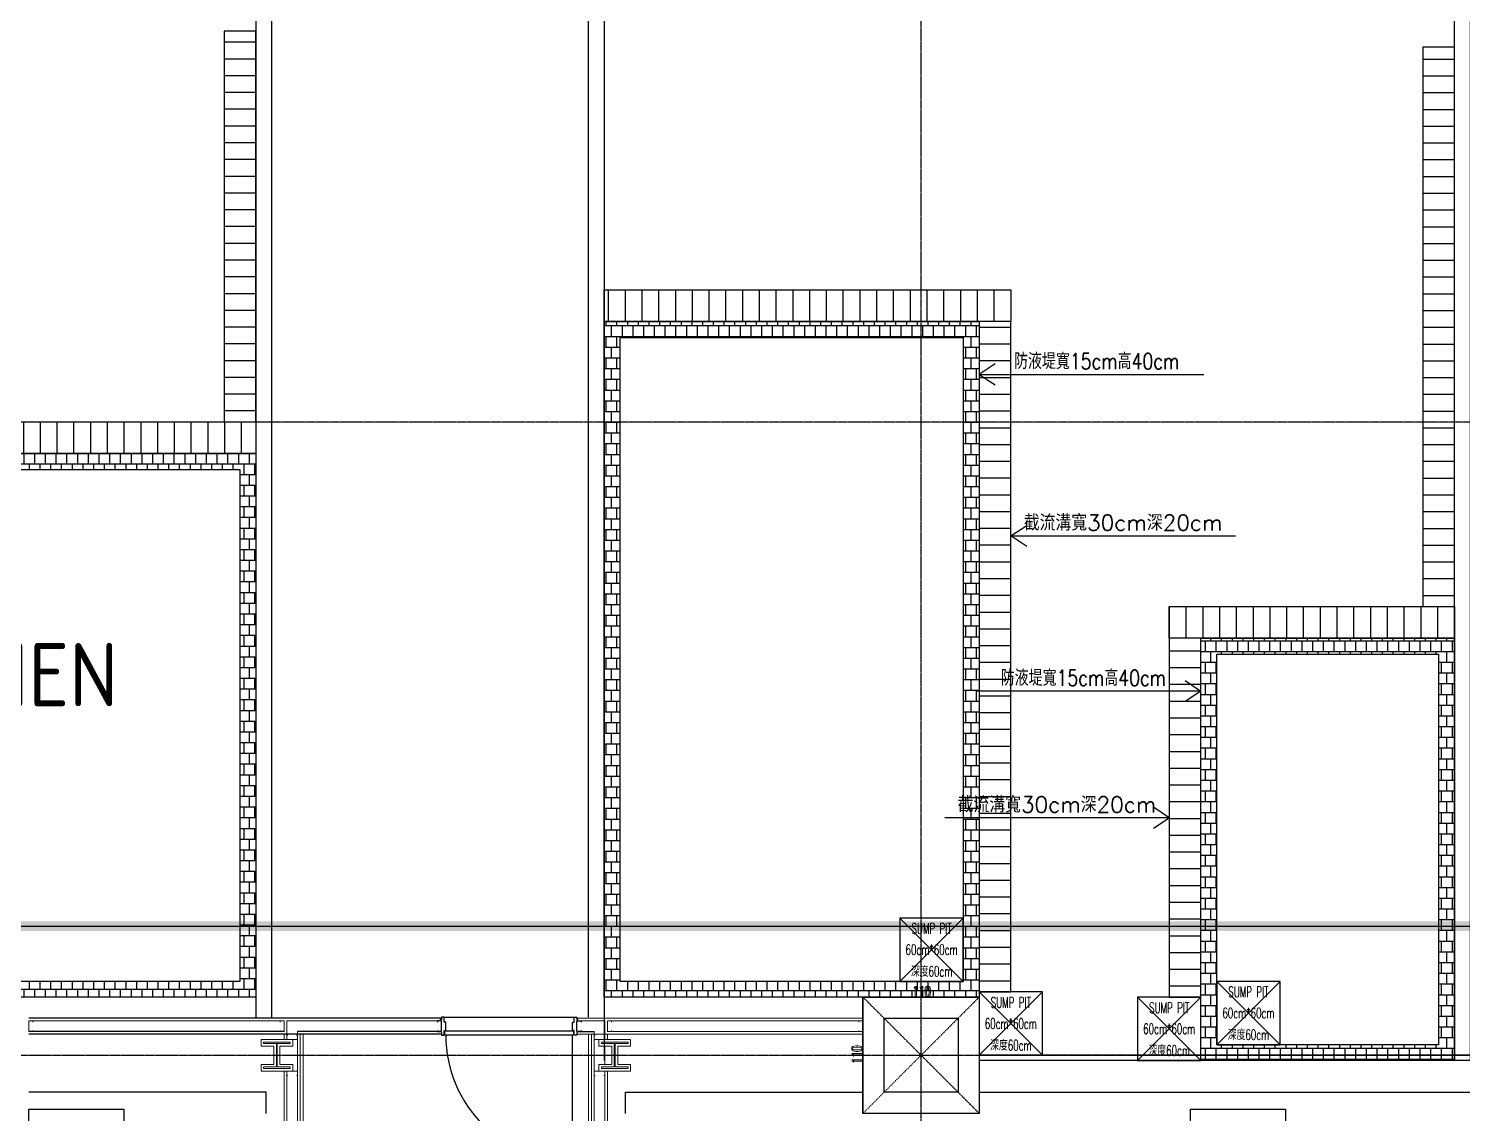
# Model space of a CAD drawing. Header units: millimetres. Extents: x -21841 to 195597, y -1659 to 112111.
# Drawn here: x 8215 to 9572, y 11495 to 12522 of the extents above; entities that cross this region are included whole.
import ezdxf
from ezdxf.enums import TextEntityAlignment as Align

# ---------------------------------------------------------------- set-up
doc = ezdxf.new("R2010")
doc.units = ezdxf.units.MM
doc.linetypes.add('X-N-FAB-L10$0$COL-CEN-LIN', pattern=[3.25, 2.5, -0.25, 0.25, -0.25])
doc.linetypes.add('X-N-FAB-L10$0$HIDDEN', pattern=[0.375, 0.25, -0.125])
for name, color, linetype in [('0-FMCS', 6, 'Continuous'), ('0-XREF', 7, 'Continuous'), ('188K-SM-07-F10-MECH-Nature Gas-Y2257103$0$0-NG', 1, 'Continuous'), ('188K-SM-07-F10-MECH-Nature Gas-Y2257103$0$PV-TXT', 7, 'Continuous'), ('X-N-FAB-L10$0$0-NC', 8, 'Continuous'), ('X-N-FAB-L10$0$0-ND', 8, 'Continuous'), ('X-N-FAB-L10$0$00-Dike', 5, 'Continuous'), ('X-N-FAB-L10$0$00-SUMP PIT', 3, 'Continuous'), ('X-N-FAB-L10$0$00-截流溝', 8, 'Continuous'), ('X-N-FAB-L10$0$08', 8, 'Continuous'), ('X-N-FAB-L10$0$A-WALL-IN', 8, 'Continuous'), ('X-N-FAB-L10$0$CCL', 8, 'X-N-FAB-L10$0$COL-CEN-LIN'), ('X-N-FAB-L10$0$COL', 8, 'Continuous'), ('X-N-FAB-L10$0$COL-S', 8, 'Continuous'), ('X-N-FAB-L10$0$DOOR', 8, 'Continuous'), ('X-N-FAB-L10$0$TXT', 8, 'Continuous'), ('X-N-FAB-L10$0$TXT-C', 8, 'Continuous'), ('X-N-FAB-L10$0$WALL-P', 8, 'Continuous'), ('X-N-FAB-L10$0$WALL-RC', 8, 'Continuous'), ('X-S-FAB-L10$0$0-DIM-TXT', 8, 'Continuous'), ('X-S-FAB-L10$0$Steel Frame-188K', 8, 'Continuous')]:
    doc.layers.add(name, color=color, linetype=linetype)
doc.layers.add('X-N-FAB-L10$0$ARC', color=8, linetype='Continuous', lineweight=0)
doc.layers.add('X-N-FAB-L10$0$STEEL1', color=8, linetype='Continuous', lineweight=0)
doc.styles.add('188K-SM-07-F10-MECH-Nature Gas-Y2257103$0$XFM7P20PV-200K$0$aa-txt', font='isocp.shx', dxfattribs={"bigfont": 'chineset'})
doc.styles.add('X-N-FAB-L10$0$CHINA', font='simplex.shx', dxfattribs={"width": 0.75, "bigfont": 'chineset.shx'})
doc.styles.add('X-N-FAB-L10$0$COL-NUM', font='romanc')
doc.styles.add('X-N-FAB-L10$0$DIM', font='simplex.shx', dxfattribs={"width": 0.67, "bigfont": 'chineset.shx'})
doc.styles.add('X-N-FAB-L10$0$STANDARD', font='SIMPLEX', dxfattribs={"bigfont": 'BIGFONT'})
doc.styles.add('X-S-FAB-L10$0$CHINA', font='simplex.shx', dxfattribs={"width": 0.75, "bigfont": 'chineset.shx'})
doc.styles.add('X-S-FAB-L10$0$Standard', font='', dxfattribs={"width": 0.8})
doc.styles.add('X-S-FAB-L10$0$TG_NOTE_TEXT', font='simplex.shx', dxfattribs={"width": 0.75, "bigfont": 'chineset.shx'})
doc.styles.get('X-S-FAB-L10$0$Standard').set_extended_font_data('Microsoft JhengHei')

# ---------------------------------------------------------------- blocks, each defined once
blk = doc.blocks.new('X-N-FAB-L10$0$SUMP PIT')
at = {"layer": 'X-N-FAB-L10$0$08'}
for p, q in [((-30, 30), (30, -30)), ((-30, -30), (30, 30))]:
    blk.add_line(p, q, dxfattribs=at)
blk.add_lwpolyline([(-30, -30), (30, -30), (30, 30), (-30, 30)], close=True, dxfattribs=at)
at = {"layer": 'X-N-FAB-L10$0$TXT-C', "style": 'X-N-FAB-L10$0$STANDARD', "width": 0.6}
for s, p in [('SUMP PIT', (0, 20)), ('60cm*60cm', (0, 0)), ('深度60cm', (0, -20))]:
    blk.add_text(s, height=10, dxfattribs=at).set_placement(p, align=Align.MIDDLE)
blk = doc.blocks.new('X-N-FAB-L10')
at = {"layer": 'X-N-FAB-L10$0$00-Dike'}
h = blk.add_hatch(dxfattribs=at)
h.set_pattern_fill('AR-B88', color=8, scale=0.05)
h.set_pattern_definition([(360, (705, -215), (2e-15, 10.16), []), (90, (705, -215), (-5.08, 10.16), [10.16, -10.16])])
h.paths.add_polyline_path([(8760, 12245), (9115, 12245), (9115, 11605), (8760, 11605)])
h.paths.add_polyline_path([(8775, 12230), (9100, 12230), (9100, 11620), (8775, 11620)], flags=16)
h = blk.add_hatch(dxfattribs=at)
h.set_pattern_fill('AR-B88', color=8, scale=0.05)
h.set_pattern_definition([(0, (-4530, 20), (0, 10.16), []), (90, (-4530, 20), (-5.08, 10.16), [10.16, -10.16])])
h.paths.add_polyline_path([(8125, 12120), (8430, 12120), (8430, 11605), (8125, 11605)])
h.paths.add_polyline_path([(8140, 12105), (8415, 12105), (8415, 11620), (8140, 11620)], flags=16)
h = blk.add_hatch(dxfattribs=at)
h.set_pattern_fill('AR-B88', color=8, scale=0.05, angle=180)
h.set_pattern_definition([(180, (18915, 23596.2), (-1e-15, -10.16), []), (270, (18915, 23596.2), (5.08, -10.16), [10.16, -10.16])])
h.paths.add_polyline_path([(9565, 11545), (9325, 11545), (9325, 11945), (9565, 11945)])
h.paths.add_polyline_path([(9550, 11560), (9340, 11560), (9340, 11930), (9550, 11930)], flags=16)
at = {"layer": 'X-N-FAB-L10$0$00-截流溝'}
h = blk.add_hatch(dxfattribs=at)
h.set_pattern_fill('ANSI31', color=8, scale=5, angle=-45)
h.set_pattern_definition([(360, (-4425, 25654.39), (6e-15, 15.875), [])])
h.paths.add_polyline_path([(8400, 12520), (8400, 12150), (8430, 12150), (8430, 12520)])
h = blk.add_hatch(dxfattribs=at)
h.set_pattern_fill('ANSI31', color=8, scale=5, angle=-45)
h.set_pattern_definition([(360, (-3290, 25479.39), (6e-15, 15.875), [])])
h.paths.add_polyline_path([(9535, 12505), (9535, 11975), (9565, 11975), (9565, 12505)])
h = blk.add_hatch(dxfattribs=at)
h.set_pattern_fill('ANSI31', color=8, scale=5, angle=45)
h.set_pattern_definition([(90, (-6777.5, -580), (-15.875, 3e-15), [])])
h.paths.add_polyline_path([(9145, 12245), (8760, 12245), (8760, 12275), (9145, 12275)])
h = blk.add_hatch(dxfattribs=at)
h.set_pattern_fill('ANSI31', color=8, scale=5, angle=-45)
h.set_pattern_definition([(360, (-3710, 25114.39), (6e-15, 15.875), [])])
h.paths.add_polyline_path([(9115, 12245), (9115, 11610), (9145, 11610), (9145, 12245)])
h = blk.add_hatch(dxfattribs=at)
h.set_pattern_fill('ANSI31', color=8, scale=5, angle=45)
h.set_pattern_definition([(90, (-7442.5, -705), (-15.875, 3e-15), [])])
h.paths.add_polyline_path([(8430, 12120), (8095, 12120), (8095, 12150), (8430, 12150)])
h = blk.add_hatch(dxfattribs=at)
h.set_pattern_fill('ANSI31', color=8, scale=5, angle=45)
h.set_pattern_definition([(90, (-6357.5, -880), (-15.875, 3e-15), [])])
h.paths.add_polyline_path([(9565, 11945), (9295, 11945), (9295, 11975), (9565, 11975)])
h = blk.add_hatch(dxfattribs=at)
h.set_pattern_fill('ANSI31', color=8, scale=5, angle=-45)
h.set_pattern_definition([(360, (-3530, 25109.39), (6e-15, 15.875), [])])
h.paths.add_polyline_path([(9295, 11945), (9295, 11605), (9325, 11605), (9325, 11945)])
at = {"layer": 'DEFPOINTS', "color": 8, "linetype": 'X-N-FAB-L10$0$HIDDEN', "ltscale": 0.1}
for p, q in [((9115, 11605), (9005, 11495)), ((9005, 11605), (9115, 11495)), ((9115, 11605), (9005, 11495)), ((9005, 11605), (9115, 11495))]:
    blk.add_line(p, q, dxfattribs=at)
at = {"layer": 'DEFPOINTS', "color": 8}
for q in [(9115, 11605), (9005, 11495), (9115, 11605), (9005, 11495)]:
    blk.add_line((9005, 11605), q, dxfattribs=at)
at = {"layer": 'X-N-FAB-L10$0$00-Dike', "color": 8}
for points in [[(8760, 12245), (9115, 12245), (9115, 11605), (8760, 11605)], [(8775, 12230), (9100, 12230), (9100, 11620), (8775, 11620)], [(8125, 12120), (8430, 12120), (8430, 11605), (8125, 11605)], [(8140, 12105), (8415, 12105), (8415, 11620), (8140, 11620)], [(9565, 11545), (9325, 11545), (9325, 11945), (9565, 11945)], [(9550, 11560), (9340, 11560), (9340, 11930), (9550, 11930)]]:
    blk.add_lwpolyline(points, close=True, dxfattribs=at)
for points in [[(9130, 12205), (9115, 12195), (9130, 12185)], [(9115, 12195), (9327.601, 12195)], [(9325, 11895), (9112.399, 11895)], [(9310, 11905), (9325, 11895), (9310, 11885)]]:
    blk.add_lwpolyline(points, dxfattribs=at)
at = {"layer": 'X-N-FAB-L10$0$00-截流溝', "color": 8}
for points in [[(8400, 12520), (8400, 12150), (8430, 12150), (8430, 12520)], [(9535, 12505), (9535, 11975), (9565, 11975), (9565, 12505)], [(9145, 12245), (8760, 12245), (8760, 12275), (9145, 12275)], [(9115, 12245), (9115, 11610), (9145, 11610), (9145, 12245)], [(8430, 12120), (8095, 12120), (8095, 12150), (8430, 12150)], [(9565, 11945), (9295, 11945), (9295, 11975), (9565, 11975)], [(9295, 11945), (9295, 11605), (9325, 11605), (9325, 11945)]]:
    blk.add_lwpolyline(points, close=True, dxfattribs=at)
at = {"layer": 'X-N-FAB-L10$0$A-WALL-IN', "color": 8}
for p, q in [((8445, 13405), (8445, 11586)), ((8745, 11586), (8745, 13405)), ((8430, 13390), (8430, 11586)), ((8760, 13390), (8760, 11545))]:
    blk.add_line(p, q, dxfattribs=at)
blk.add_lwpolyline([(9565, 13390), (9580, 13390), (9580, 11545), (9565, 11545)], close=True, dxfattribs=at)
at = {"layer": 'X-N-FAB-L10$0$ARC', "color": 8}
for p, q in [((8215, 11572.5), (8215, 11582.5)), ((8215, 11582.5), (8219, 11582.5)), ((8219, 11582.5), (8219, 11581.5)), ((9005, 11582.5), (9001, 11582.5)), ((9001, 11582.5), (9001, 11581.5)), ((9005, 11572.5), (9005, 11582.5)), ((8219, 11572.5), (8215, 11572.5)), ((8219, 11573.5), (8219, 11572.5)), ((8475, 11570), (8475, 11173)), ((8745, 11163), (8745, 11570)), ((9001, 11573.5), (9001, 11572.5)), ((9001, 11572.5), (9005, 11572.5))]:
    blk.add_line(p, q, dxfattribs=at)
at = {"layer": 'X-N-FAB-L10$0$CCL', "color": 8}
for p, q in [((9060, 10600), (9060, 19760)), ((-720, 12150), (27370, 12150)), ((-720, 11550), (27370, 11550))]:
    blk.add_line(p, q, dxfattribs=at)
at = {"layer": 'X-N-FAB-L10$0$COL', "color": 8, "ltscale": 0.1}
for p, q in [((9005, 11605), (9115, 11605)), ((9005, 11495), (9005, 11605)), ((9005, 11605), (9115, 11605)), ((9005, 11495), (9005, 11605)), ((9115, 11605), (9115, 11495)), ((9115, 11605), (9115, 11495)), ((9115, 11495), (9005, 11495)), ((9115, 11495), (9005, 11495))]:
    blk.add_line(p, q, dxfattribs=at)
at = {"layer": 'X-N-FAB-L10$0$COL-S', "color": 8}
for p, q in [((9025, 11585), (9095, 11585)), ((9025, 11515), (9025, 11585)), ((9025, 11585), (9095, 11585)), ((9025, 11515), (9025, 11585)), ((9095, 11585), (9095, 11515)), ((9095, 11585), (9095, 11515)), ((9095, 11515), (9025, 11515)), ((9095, 11515), (9025, 11515))]:
    blk.add_line(p, q, dxfattribs=at)
at = {"layer": 'X-N-FAB-L10$0$DOOR', "color": 8}
for p, q in [((8606, 11582.5), (8602, 11582.5)), ((8602, 11582.5), (8602, 11581.5)), ((8605, 11583.75), (8605, 11585)), ((8606, 11583.75), (8605, 11583.75)), ((8608.5, 11586), (8606, 11586)), ((8606, 11586), (8606, 11583.5)), ((8606, 11585), (8606, 11583.75)), ((8606, 11572.5), (8606, 11582.5)), ((8608.5, 11586), (8731.5, 11586)), ((8608.5, 11581.5), (8608.5, 11586)), ((8610, 11581.5), (8608.5, 11581.5)), ((8610, 11573.5), (8610, 11581.5)), ((8730, 11573.5), (8730, 11581.5)), ((8730, 11581.5), (8731.5, 11581.5)), ((8731.5, 11581.5), (8731.5, 11586)), ((8731.5, 11586), (8734, 11586)), ((8734, 11586), (8734, 11583.5)), ((8734, 11585), (8734, 11583.75)), ((8734, 11583.75), (8735, 11583.75)), ((8734, 11572.5), (8734, 11582.5)), ((8734, 11582.5), (8738, 11582.5)), ((8735, 11583.75), (8735, 11585)), ((8738, 11582.5), (8738, 11581.5)), ((8602, 11573.5), (8602, 11572.5)), ((8602, 11572.5), (8606, 11572.5)), ((8606, 11571.5), (8606, 11569)), ((8606, 11569), (8608.5, 11569)), ((8608.5, 11569), (8608.5, 11573.5)), ((8608.5, 11573.5), (8610, 11573.5)), ((8609, 11569), (8609, 11573)), ((8609, 11573), (8731, 11573)), ((8731, 11569), (8609, 11569)), ((8731.5, 11573.5), (8730, 11573.5)), ((8730, 11449), (8730, 11569)), ((8731, 11573), (8731, 11569)), ((8731.5, 11569), (8731.5, 11573.5)), ((8734, 11569), (8731.5, 11569)), ((8738, 11572.5), (8734, 11572.5)), ((8734, 11571.5), (8734, 11569)), ((8738, 11573.5), (8738, 11572.5))]:
    blk.add_line(p, q, dxfattribs=at)
for centre, radius, start, end in [((8605.5, 11585.125), 0.516, 194.088272, 345.911728), ((8734.5, 11585.125), 0.516, 194.088272, 345.911728), ((8730, 11569), 120, 180, 270)]:
    blk.add_arc(centre, radius, start, end, dxfattribs=at)
at = {"layer": 'X-N-FAB-L10$0$STEEL1', "color": 8}
for p, q in [((8457, 11582.5), (8215, 11582.5)), ((8457, 11582.5), (8453, 11582.5)), ((8453, 11582.5), (8453, 11581.5)), ((8457, 11572.5), (8457, 11582.5)), ((8606, 11582.5), (8459.5, 11582.5)), ((8459.5, 11582.5), (8459.5, 11572.5)), ((8734, 11585), (8763, 11585)), ((8734, 11582.5), (8760.5, 11582.5)), ((8760.5, 11582.5), (8760.5, 11572.5)), ((8763, 11585), (9005, 11585)), ((8763, 11582.5), (9005, 11582.5)), ((8763, 11572.5), (8763, 11582.5)), ((8763, 11582.5), (8767, 11582.5)), ((8767, 11582.5), (8767, 11581.5)), ((8453, 11573.5), (8453, 11572.5)), ((8453, 11572.5), (8457, 11572.5)), ((8457, 11570), (8457, 11565)), ((8459.5, 11572.5), (8459.5, 11565)), ((8459.5, 11565), (8459.5, 11569)), ((8459.5, 11569), (8460.5, 11569)), ((8468.5, 11569), (8469.5, 11569)), ((8469.5, 10907.5), (8469.5, 11572.5)), ((8469.5, 11569), (8469.5, 11565)), ((8472, 10910), (8472, 11570)), ((8734, 11570), (9005, 11570)), ((8748, 11050), (8748, 11570)), ((8750.5, 11572.5), (8750.5, 11052.5)), ((8751.5, 11569), (8750.5, 11569)), ((8750.5, 11569), (8750.5, 11565)), ((8760.5, 11569), (8759.5, 11569)), ((8760.5, 11572.5), (8760.5, 11565)), ((8760.5, 11565), (8760.5, 11569)), ((8763, 11572.5), (9005, 11572.5)), ((8767, 11572.5), (8763, 11572.5)), ((8763, 11570), (8763, 11565)), ((8767, 11573.5), (8767, 11572.5)), ((8465, 11565), (8435, 11565)), ((8435, 11565), (8435, 11558.6)), ((8435, 11558.6), (8447.05, 11558.6)), ((8462.5, 11562.5), (8437.5, 11562.5)), ((8437.5, 11562.5), (8437.5, 11561.1)), ((8437.5, 11561.1), (8449.55, 11561.1)), ((8447.05, 11558.6), (8447.05, 11541.4)), ((8449.55, 11561.1), (8449.55, 11538.9)), ((8450.45, 11538.9), (8450.45, 11561.1)), ((8450.45, 11561.1), (8462.5, 11561.1)), ((8452.95, 11541.4), (8452.95, 11558.6)), ((8452.95, 11558.6), (8465, 11558.6)), ((8469.5, 11565), (8459.5, 11565)), ((8462.5, 11561.1), (8462.5, 11562.5)), ((8465, 11558.6), (8465, 11565)), ((8750.5, 11565), (8760.5, 11565)), ((8785, 11565), (8755, 11565)), ((8755, 11565), (8755, 11558.6)), ((8755, 11558.6), (8767.05, 11558.6)), ((8757.5, 11562.5), (8782.5, 11562.5)), ((8757.5, 11561.1), (8757.5, 11562.5)), ((8769.55, 11561.1), (8757.5, 11561.1)), ((8760.5, 11558.6), (8760.5, 11541.4)), ((8767.05, 11558.6), (8767.05, 11541.4)), ((8769.55, 11538.9), (8769.55, 11561.1)), ((8782.5, 11561.1), (8770.45, 11561.1)), ((8770.45, 11561.1), (8770.45, 11538.9)), ((8772.95, 11541.4), (8772.95, 11558.6)), ((8772.95, 11558.6), (8785, 11558.6)), ((8782.5, 11562.5), (8782.5, 11561.1)), ((8785, 11558.6), (8785, 11565)), ((8447.05, 11541.4), (8435, 11541.4)), ((8435, 11541.4), (8435, 11535)), ((8449.55, 11538.9), (8437.5, 11538.9)), ((8437.5, 11538.9), (8437.5, 11537.5)), ((8462.5, 11538.9), (8450.45, 11538.9)), ((8465, 11541.4), (8452.95, 11541.4)), ((8462.5, 11537.5), (8462.5, 11538.9)), ((8465, 11535), (8465, 11541.4)), ((8767.05, 11541.4), (8755, 11541.4)), ((8755, 11541.4), (8755, 11535)), ((8757.5, 11537.5), (8757.5, 11538.9)), ((8757.5, 11538.9), (8769.55, 11538.9)), ((8770.45, 11538.9), (8782.5, 11538.9)), ((8785, 11541.4), (8772.95, 11541.4)), ((8782.5, 11538.9), (8782.5, 11537.5)), ((8785, 11535), (8785, 11541.4)), ((8435, 11535), (8465, 11535)), ((8437.5, 11537.5), (8462.5, 11537.5)), ((8457, 10895), (8457, 11535)), ((8459.5, 10897.5), (8459.5, 11535)), ((8469.5, 11535), (8459.5, 11535)), ((8459.5, 11535), (8459.5, 11531)), ((8459.5, 11531), (8460.5, 11531)), ((8468.5, 11531), (8469.5, 11531)), ((8469.5, 11531), (8469.5, 11535)), ((8750.5, 11531), (8750.5, 11535)), ((8750.5, 11535), (8760.5, 11535)), ((8751.5, 11531), (8750.5, 11531)), ((8755, 11535), (8785, 11535)), ((8782.5, 11537.5), (8757.5, 11537.5)), ((8760.5, 11531), (8759.5, 11531)), ((8760.5, 11535), (8760.5, 11062.5)), ((8760.5, 11535), (8760.5, 11531)), ((8763, 11535), (8763, 11062.5))]:
    blk.add_line(p, q, dxfattribs=at)
at = {"layer": 'X-N-FAB-L10$0$TXT', "color": 8}
for points in [[(9160, 12032), (9145, 12042), (9160, 12052)], [(9145, 12042), (9357.62, 12042)], [(9280, 11765), (9295, 11775), (9280, 11785)], [(9295, 11775), (9082.38, 11775)]]:
    blk.add_lwpolyline(points, dxfattribs=at)
at = {"layer": 'X-N-FAB-L10$0$WALL-P', "color": 8}
for p, q in [((8457, 11585), (8215, 11585)), ((8606, 11585), (8457, 11585)), ((8457, 11572.5), (8215, 11572.5)), ((8606, 11570), (8215, 11570)), ((8606, 11572.5), (8469.5, 11572.5)), ((8734, 11572.5), (8750.5, 11572.5)), ((9905, 11550), (9115, 11550)), ((9905, 11545), (9115, 11545))]:
    blk.add_line(p, q, dxfattribs=at)
at = {"layer": 'X-N-FAB-L10$0$WALL-RC', "color": 8}
for p, q in [((8440, 11515), (8215, 11515)), ((8440, 11495), (8440, 11515)), ((8780, 11515), (9005, 11515)), ((8780, 11495), (8780, 11515)), ((9115, 11515), (9905, 11515))]:
    blk.add_line(p, q, dxfattribs=at)
at = {"layer": 'X-N-FAB-L10$0$00-SUMP PIT', "color": 8}
for p in [(9070, 11650), (9145, 11580), (9370, 11590), (9295, 11575)]:
    blk.add_blockref('X-N-FAB-L10$0$SUMP PIT', p, dxfattribs=at)
at = {"layer": 'DEFPOINTS', "color": 8, "style": 'X-N-FAB-L10$0$DIM', "width": 0.67}
blk.add_text('110', height=10, dxfattribs=at).set_placement((9052.662, 11605.5))
blk.add_text('110', height=10, rotation=90, dxfattribs=at).set_placement((9004.5, 11542.662))
at = {"layer": 'DEFPOINTS', "color": 8, "insert": (9060, 11610.5), "char_height": 10, "attachment_point": 5, "style": 'X-N-FAB-L10$0$DIM'}
blk.add_mtext('\\A1;110', dxfattribs=at)
at = {"layer": 'DEFPOINTS', "color": 8, "insert": (8999.5, 11550), "char_height": 10, "attachment_point": 5, "rotation": 90, "style": 'X-N-FAB-L10$0$DIM'}
blk.add_mtext('\\A1;110', dxfattribs=at)
at = {"layer": 'X-N-FAB-L10$0$0-NC', "color": 8, "style": 'X-N-FAB-L10$0$COL-NUM'}
for p in [(1860, 19880), (2760, 19880), (3660, 19880), (4560, 19880), (5460, 19880), (6360, 19880), (7260, 19880), (8160, 19880), (9060, 19880), (9960, 19880), (10860, 19880), (11760, 19880), (12660, 19880), (13560, 19880), (14460, 19880), (15360, 19880), (16260, 19880), (17160, 19880), (18060, 19880), (18960, 19880), (19860, 19880), (20760, 19880), (21660, 19880), (22560, 19880), (-840, 13950), (-840, 13350), (-840, 12750), (-840, 12150), (-840, 11550), (-840, 10750)]:
    blk.add_attdef('GRID-Y', text='', height=120, dxfattribs=at).set_placement(p, align=Align.MIDDLE_CENTER)
at = {"layer": 'X-N-FAB-L10$0$0-ND', "color": 8, "style": 'X-N-FAB-L10$0$CHINA'}
blk.add_attdef('NO', text='', height=33.333, dxfattribs=at).set_placement((23327.5, 11380), align=Align.MIDDLE)
at = {"layer": 'X-N-FAB-L10$0$00-Dike', "color": 8, "style": 'X-N-FAB-L10$0$STANDARD', "width": 0.8}
for p in [(9226.301, 12200), (9213.699, 11900)]:
    blk.add_text('防液堤寬15cm高40cm', height=15, dxfattribs=at).set_placement(p, align=Align.CENTER)
at = {"layer": 'X-N-FAB-L10$0$TXT', "color": 8, "style": 'X-N-FAB-L10$0$CHINA'}
for p in [(9251.31, 12047), (9188.69, 11780)]:
    blk.add_text('截流溝寬30cm深20cm', height=15, dxfattribs=at).set_placement(p, align=Align.CENTER)
blk = doc.blocks.new('188K-SM-07-F10-MECH-Nature Gas-Y2257103')
at = {"layer": '188K-SM-07-F10-MECH-Nature Gas-Y2257103$0$0-NG'}
blk.add_line((6264.9, 11672.3), (23710, 11672.3), dxfattribs=at)
at = {"layer": '188K-SM-07-F10-MECH-Nature Gas-Y2257103$0$0-NG', "const_width": 8.9}
blk.add_lwpolyline([(6264.9, 9504), (6264.9, 11672.3), (23710, 11672.3), (23710, 13447.9), (25058.3, 13447.9), (25058.3, 15942.5)], dxfattribs=at)
at = {"layer": '188K-SM-07-F10-MECH-Nature Gas-Y2257103$0$PV-TXT', "extrusion": (0, 0, -1), "style": '188K-SM-07-F10-MECH-Nature Gas-Y2257103$0$XFM7P20PV-200K$0$aa-txt', "text_generation_flag": 2}
blk.add_text('80A TO LOCAL KITCHEN', height=60, dxfattribs=at).set_placement((-7496, 11880.4))
blk = doc.blocks.new('X-S-FAB-L10')
at = {"layer": 'X-S-FAB-L10$0$Steel Frame-188K'}
blk.add_lwpolyline([(6885, 11464), (7354.516, 11464), (7354.516, 11499), (7444.516, 11499), (7444.516, 11464), (8215, 11464), (8215, 11499), (8305, 11499), (8305, 11409), (8270, 11409), (8270, 10708.606), (8305, 10708.606), (8305, 10673.606), (9315, 10673.606), (9315, 10708.606), (9350, 10708.606), (9350, 11409), (9315, 11409), (9315, 11499), (9405, 11499), (9405, 11464), (10155, 11464)], dxfattribs=at)
at = {"style": 'X-S-FAB-L10$0$TG_NOTE_TEXT', "width": 0.5, "flags": 1}
for p in [(7463.301, 9020), (18268.251, 8649), (11197.77, 4800.167), (16485.801, 4800.167), (25420.27, 2635), (13360, 320.001, 0), (7463.301, -33.333)]:
    blk.add_attdef('WH', text='', height=20, dxfattribs=at).set_placement(p, align=Align.BOTTOM_LEFT)
at = {"width": 0.5}
for style, p in [('X-S-FAB-L10$0$TG_NOTE_TEXT', (7585, 9020)), ('X-S-FAB-L10$0$TG_NOTE_TEXT', (18389.95, 8649)), ('X-S-FAB-L10$0$TG_NOTE_TEXT', (11117.5, 4813.5)), ('X-S-FAB-L10$0$TG_NOTE_TEXT', (16607.5, 4813.5)), ('X-S-FAB-L10$0$TG_NOTE_TEXT', (25350, 2635)), ('X-S-FAB-L10$0$Standard', (13129.375, 325.001, 0)), ('X-S-FAB-L10$0$TG_NOTE_TEXT', (7585, -20))]:
    blk.add_attdef('DESC', text='', height=10, dxfattribs=dict(at, style=style)).set_placement(p, align=Align.BOTTOM_LEFT)
for tag, style, p in [('TYPE', 'X-S-FAB-L10$0$TG_NOTE_TEXT', (7619.286, 9020)), ('NO', 'X-S-FAB-L10$0$TG_NOTE_TEXT', (7650.095, 9020)), ('TYPE', 'X-S-FAB-L10$0$TG_NOTE_TEXT', (18424.236, 8649)), ('NO', 'X-S-FAB-L10$0$TG_NOTE_TEXT', (18455.045, 8649)), ('NO', 'X-S-FAB-L10$0$TG_NOTE_TEXT', (11088.595, 4813.5)), ('TYPE', 'X-S-FAB-L10$0$TG_NOTE_TEXT', (11151.786, 4813.5)), ('TYPE', 'X-S-FAB-L10$0$TG_NOTE_TEXT', (16641.786, 4813.5)), ('NO', 'X-S-FAB-L10$0$TG_NOTE_TEXT', (16672.595, 4813.5)), ('NO', 'X-S-FAB-L10$0$TG_NOTE_TEXT', (25313, 2635)), ('TYPE', 'X-S-FAB-L10$0$TG_NOTE_TEXT', (25350, 2635)), ('NO', 'X-S-FAB-L10$0$Standard', (13100, 320.001, 0)), ('TYPE', 'X-S-FAB-L10$0$Standard', (13129.375, 320.001, 0)), ('TYPE', 'X-S-FAB-L10$0$TG_NOTE_TEXT', (7619.286, -20)), ('NO', 'X-S-FAB-L10$0$TG_NOTE_TEXT', (7650.095, -20))]:
    blk.add_attdef(tag, text='', height=10, dxfattribs=dict(at, style=style)).set_placement(p, align=Align.BOTTOM_RIGHT)
at = {"style": 'X-S-FAB-L10$0$TG_NOTE_TEXT', "width": 0.5, "flags": 1}
for rotation, p in [(180, (43, 7480)), (180, (943, 7480)), (90, (24310, 3717.77)), (270, (17080, 1711.699))]:
    blk.add_attdef('WH', text='', height=20, rotation=rotation, dxfattribs=at).set_placement(p, align=Align.BOTTOM_LEFT)
at = {"width": 0.5}
for rotation, style, p in [(180, 'X-S-FAB-L10$0$Standard', (317.625, 7480)), (180, 'X-S-FAB-L10$0$Standard', (1217.625, 7480)), (90, 'X-S-FAB-L10$0$TG_NOTE_TEXT', (24310, 3647.5)), (270, 'X-S-FAB-L10$0$TG_NOTE_TEXT', (17080, 1605))]:
    blk.add_attdef('DESC', text='', height=10, rotation=rotation, dxfattribs=dict(at, style=style)).set_placement(p, align=Align.BOTTOM_LEFT)
for tag, rotation, style, p in [('TYPE', 180, 'X-S-FAB-L10$0$Standard', (317.625, 7480)), ('NO', 180, 'X-S-FAB-L10$0$Standard', (347, 7480)), ('TYPE', 180, 'X-S-FAB-L10$0$Standard', (1217.625, 7480)), ('NO', 180, 'X-S-FAB-L10$0$Standard', (1247, 7480)), ('TYPE', 90, 'X-S-FAB-L10$0$TG_NOTE_TEXT', (24310, 3647.5)), ('NO', 90, 'X-S-FAB-L10$0$TG_NOTE_TEXT', (24310, 3610.5)), ('TYPE', 270, 'X-S-FAB-L10$0$TG_NOTE_TEXT', (17080, 1605)), ('NO', 270, 'X-S-FAB-L10$0$TG_NOTE_TEXT', (17080, 1573))]:
    blk.add_attdef(tag, text='', height=10, rotation=rotation, dxfattribs=dict(at, style=style)).set_placement(p, align=Align.BOTTOM_RIGHT)
at = {"layer": 'X-S-FAB-L10$0$0-DIM-TXT', "style": 'X-S-FAB-L10$0$CHINA', "width": 0.75}
for p in [(667.414, 7855.1, -2689.4), (22627.353, 6728.814), (25644.722, 6728.814), (24778.787, 5569.051), (1118.252, 4980), (417.801, 4594.623), (23874.84, 4355), (22927.43, 4330.122), (23749.869, 3901.367), (417.801, 3765.236), (1118.252, 3730), (417.801, 3115.79), (536.882, 2227.832), (16908.994, 1782.652), (888.445, 880.466), (16977.43, 750), (18878.841, 750), (25641.221, 553.233), (21364.03, 526.894)]:
    blk.add_attdef('HIG', text='', height=80, dxfattribs=at).set_placement(p, align=Align.MIDDLE_LEFT)

msp = doc.modelspace()

# ---------------------------------------------------------------- block references
at = {"layer": '0-FMCS', "color": 5}
for name in ['X-N-FAB-L10', '188K-SM-07-F10-MECH-Nature Gas-Y2257103', 'X-S-FAB-L10']:
    msp.add_blockref(name, (0, 0), dxfattribs=at)
at = {"layer": '0-XREF'}
msp.add_blockref('X-N-FAB-L10', (0, 0), dxfattribs=at)

doc.saveas('drawing.dxf')
